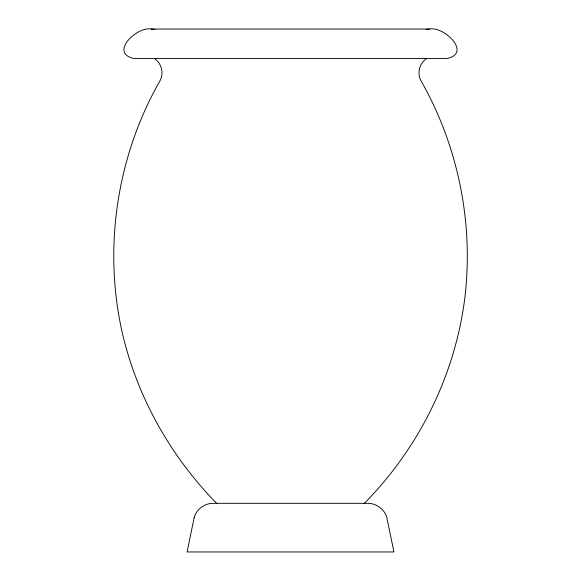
<?xml version="1.0" encoding="UTF-8"?>
<svg xmlns="http://www.w3.org/2000/svg" width="581" height="581" viewBox="0 0 581 581"><rect width="100%" height="100%" fill="white"/><g stroke="black" fill="none" stroke-linecap="round" stroke-linejoin="round"><path stroke-width="0.87" d="M364.004 503.705C419.359 447.726 455.911 373.721 465.134 295.417C473.435 221.608 457.857 145.678 421.174 81.1C416.882 73.772 419.17 63.641 426.193 58.863M151.387 29.05C137.065 26.036 108.988 52.973 133.891 58.528L447.109 58.528C472.012 52.973 443.935 26.036 429.613 29.05L151.387 29.05L154.88 29.355M426.12 29.355L429.613 29.05M154.807 58.863C161.83 63.641 164.118 73.772 159.826 81.1C116.861 156.391 103.178 247.353 122.09 331.954C136.913 396.707 170.509 456.39 216.996 503.705M194.236 517.308L187.089 551.95L393.911 551.95L386.764 517.308C384.31 509.094 376.183 503.161 367.613 503.32L213.387 503.32C204.817 503.161 196.69 509.094 194.236 517.308"/></g></svg>
